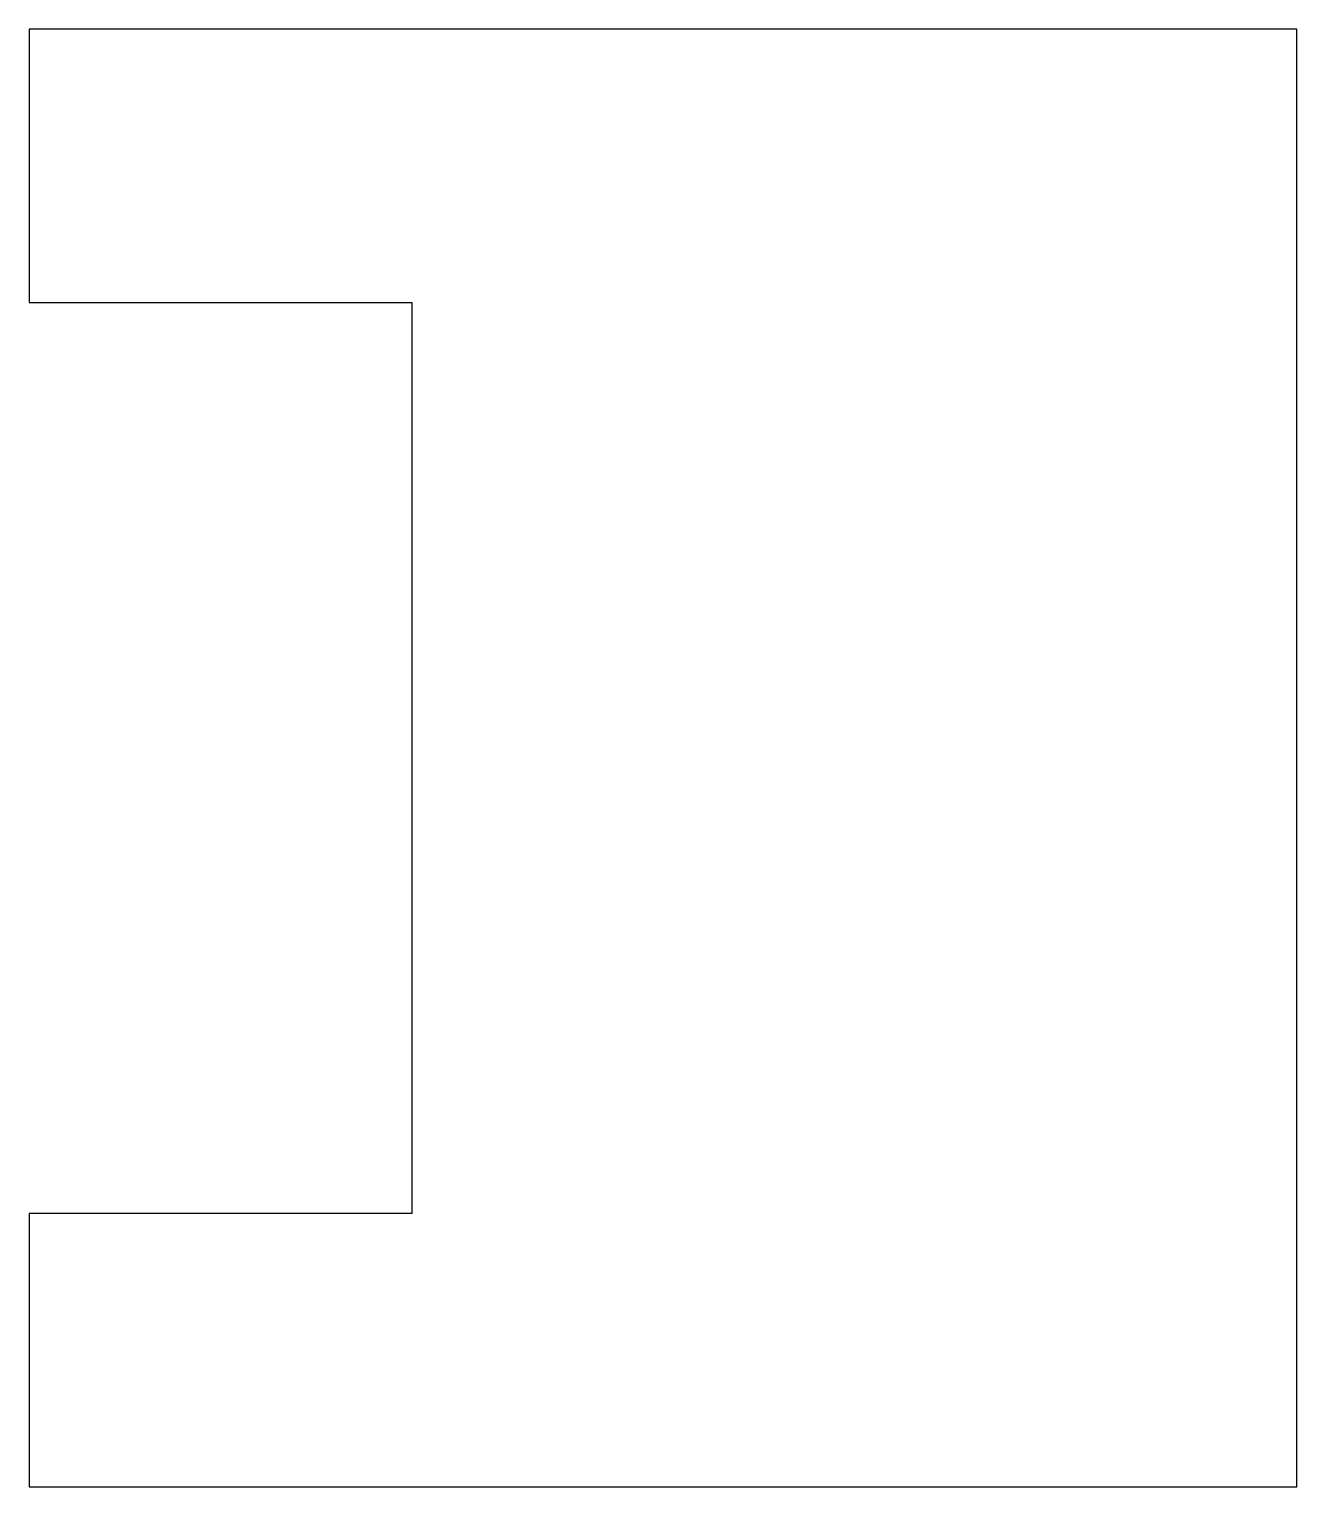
# Model space of a CAD drawing. Header units: millimetres. Extents: x -4.2 to 9.7, y 0 to 16.
import ezdxf

# ---------------------------------------------------------------- set-up
doc = ezdxf.new("R2010")
doc.units = ezdxf.units.MM

msp = doc.modelspace()

# ---------------------------------------------------------------- linework, layer by layer
msp.add_lwpolyline([(9.7125, 16), (-4.2, 16), (-4.2, 13), (0, 13), (0, 3), (-4.2, 3), (-4.2, 0), (9.7125, 0)], close=True)

doc.saveas('drawing.dxf')
